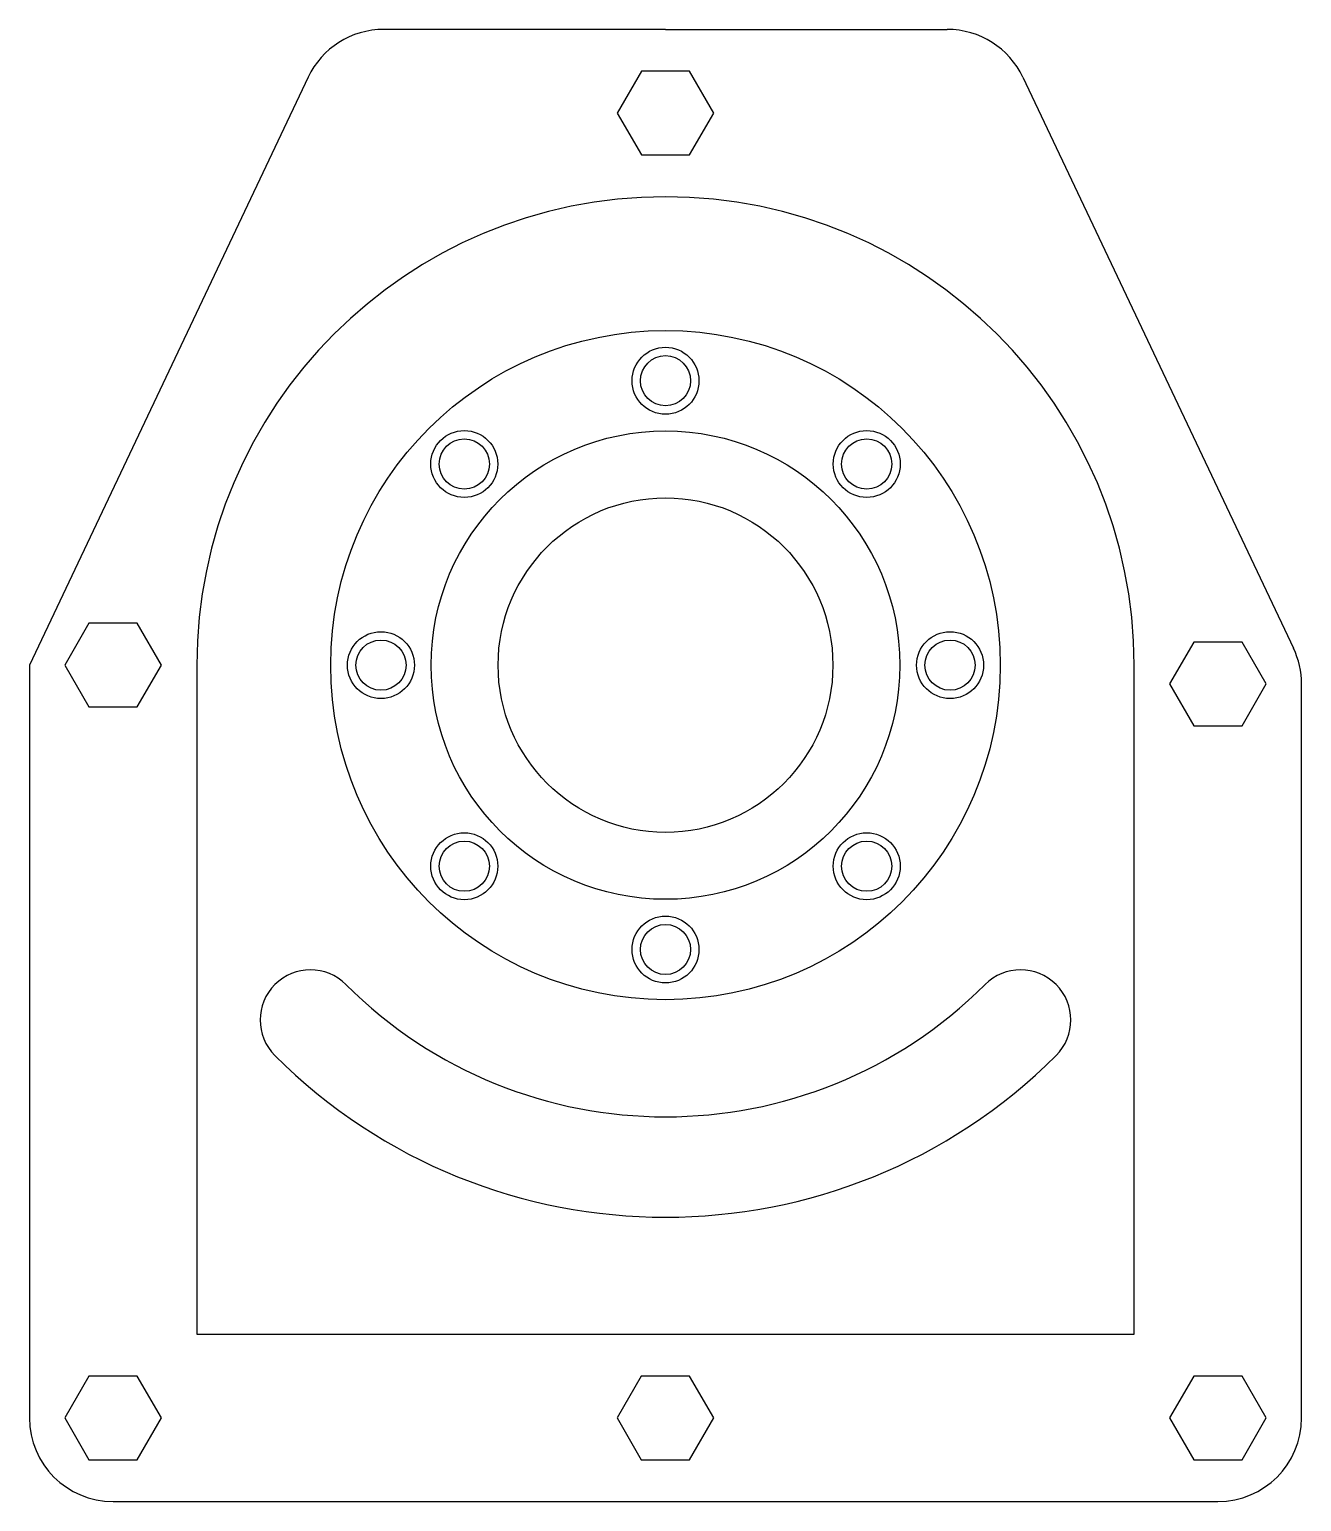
# Model space of a CAD drawing. Header units: millimetres. Extents: x 2184.05 to 2191.65, y 1502.4 to 1511.2.
import ezdxf

# ---------------------------------------------------------------- set-up
doc = ezdxf.new("R2010")
doc.units = ezdxf.units.MM

msp = doc.modelspace()

# ---------------------------------------------------------------- linework, layer by layer
for p, q in [((2187.8476, 1511.1987), (2186.164, 1511.1987)), ((2187.8476, 1511.1987), (2189.5312, 1511.1987)), ((2185.7121, 1510.9128), (2184.0476, 1507.3987)), ((2189.983, 1510.9128), (2191.5995, 1507.5003)), ((2184.0476, 1507.3987), (2184.0476, 1502.8987)), ((2185.0476, 1507.3987), (2185.0476, 1503.3987)), ((2190.6476, 1503.3987), (2190.6476, 1507.3987)), ((2191.6476, 1502.8987), (2191.6476, 1507.2863)), ((2185.0476, 1503.3987), (2190.6476, 1503.3987)), ((2184.5476, 1502.3987), (2191.1476, 1502.3987))]:
    msp.add_line(p, q)
for points in [[(2187.7033, 1510.9487), (2187.5589, 1510.6987), (2187.7033, 1510.4487), (2187.9919, 1510.4487), (2188.1363, 1510.6987), (2187.9919, 1510.9487)], [(2184.4032, 1507.6487), (2184.2589, 1507.3987), (2184.4032, 1507.1487), (2184.6919, 1507.1487), (2184.8363, 1507.3987), (2184.6919, 1507.6487)], [(2191.0032, 1507.5363), (2190.8589, 1507.2863), (2191.0032, 1507.0363), (2191.2919, 1507.0363), (2191.4363, 1507.2863), (2191.2919, 1507.5363)], [(2184.4032, 1503.1487), (2184.2589, 1502.8987), (2184.4032, 1502.6487), (2184.6919, 1502.6487), (2184.8363, 1502.8987), (2184.6919, 1503.1487)], [(2187.7032, 1503.1487), (2187.5589, 1502.8987), (2187.7032, 1502.6487), (2187.9919, 1502.6487), (2188.1363, 1502.8987), (2187.9919, 1503.1487)], [(2191.0032, 1503.1487), (2190.8589, 1502.8987), (2191.0032, 1502.6487), (2191.2919, 1502.6487), (2191.4363, 1502.8987), (2191.2919, 1503.1487)]]:
    msp.add_lwpolyline(points, close=True)
for centre, radius in [((2187.8476, 1507.3987), 2), ((2187.8476, 1509.0987), 0.2), ((2187.8476, 1509.0987), 0.15), ((2186.6455, 1508.6008), 0.2), ((2187.8476, 1507.3987), 1.4), ((2189.0497, 1508.6008), 0.2), ((2186.6455, 1508.6008), 0.15), ((2189.0497, 1508.6008), 0.15), ((2187.8476, 1507.3987), 1), ((2186.1476, 1507.3987), 0.2), ((2186.1476, 1507.3987), 0.15), ((2189.5476, 1507.3987), 0.2), ((2189.5476, 1507.3987), 0.15), ((2186.6455, 1506.1966), 0.2), ((2189.0497, 1506.1966), 0.2), ((2186.6455, 1506.1966), 0.15), ((2189.0497, 1506.1966), 0.15), ((2187.8476, 1505.6987), 0.2), ((2187.8476, 1505.6987), 0.15)]:
    msp.add_circle(centre, radius)
for centre, radius, start, end in [((2186.164, 1510.6987), 0.5, 90, 154.65382), ((2189.5312, 1510.6987), 0.5, 25.34618, 90), ((2187.8476, 1507.3987), 2.8, 0, 180), ((2191.1476, 1507.2863), 0.5, 0, 25.34618), ((2191.1476, 1507.2863), 0.5, 0, 25.34618), ((2185.7263, 1505.2774), 0.3, 45, 225), ((2189.9689, 1505.2774), 0.3, 315, 135), ((2187.8476, 1507.3987), 2.7, 225, 315), ((2187.8476, 1507.3987), 3.3, 225, 315), ((2184.5476, 1502.8987), 0.5, 180, 270), ((2191.1476, 1502.8987), 0.5, 270, 0)]:
    msp.add_arc(centre, radius, start, end)

doc.saveas('drawing.dxf')
